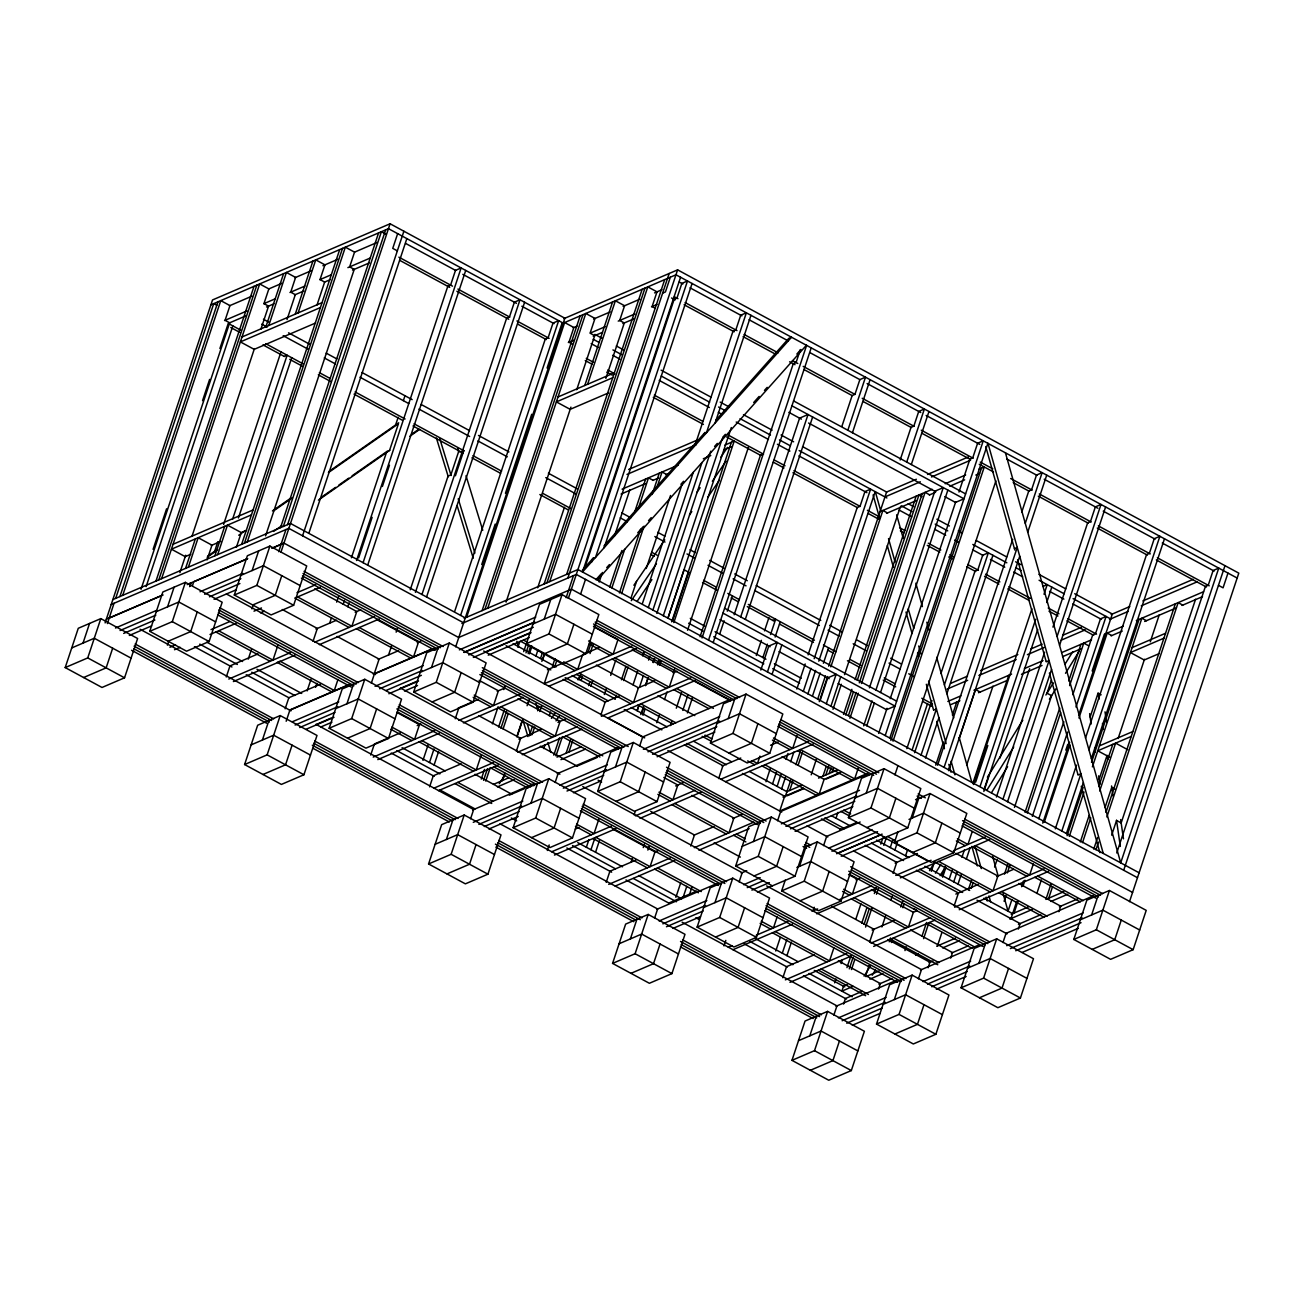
<?xml version="1.0" encoding="UTF-8"?>
<svg xmlns="http://www.w3.org/2000/svg" width="1304" height="1304" viewBox="0 0 1304 1304"><rect width="100%" height="100%" fill="white"/><g stroke="black" fill="none" stroke-linecap="round" stroke-linejoin="round"><path stroke-width="1.5" d="M65.2 667.583L78.273 628.283L100.816 618.618L137.621 638.504L124.548 677.803L102.005 687.469L65.2 667.583L87.743 657.917L100.816 618.618M83.016 643.1L89.552 623.459M105.102 622.904L212.536 299.936L390.092 223.766L564.876 318.225L455.699 646.784M107.384 623.589L114.035 603.279M115.681 598.373L213.726 303.636L216.79 305.299M119.903 596.564L217.947 301.827M122.723 595.341L220.767 300.621L229.96 305.592L225.07 320.328L229.667 322.805L141.011 589.294M112.682 648.202L106.146 667.86L83.603 677.526M153.09 549.343L166.586 508.788M202.56 400.654L209.618 379.415M219.903 348.51L228.249 323.408L240.751 330.173M146.13 586.588L232.845 325.902M155.975 581.079L254.019 286.342M158.795 579.872L256.839 285.136M161.614 578.666L259.659 283.93L268.852 288.901L263.962 303.636L268.559 306.13L260.849 329.293M149.748 631.315L162.821 592.016L185.364 582.35L222.169 602.236L209.096 641.535L186.553 651.201L149.748 631.315L172.291 621.649L185.364 582.35M167.564 606.833L174.1 587.175M179.903 572.603L185.69 555.227M192.112 535.911L254.427 348.608M185.559 568.397L195.355 538.927M265.935 326.717L283.587 273.661M188.379 567.191L198.175 537.704L211.982 545.17L207.075 559.905M268.754 325.511L286.407 272.454L295.6 277.426L290.71 292.161L295.307 294.655L287.027 319.562M167.401 645.154L168.624 641.47M190.873 582.953L189.65 586.637L190.954 583.002L187.238 584.599M192.552 585.48L193.693 581.747L247.695 558.666M217.85 541.698L214.671 551.282L217.491 550.076M223.603 524.42L281.028 351.787M214.867 555.814L224.679 526.343M295.274 314.134L312.927 261.077M197.23 611.935L190.694 631.592L168.151 641.258M217.686 554.607L227.483 525.137L241.289 532.586L236.383 547.338M298.094 312.927L315.747 259.871L324.94 264.842L320.034 279.578L324.647 282.072L316.986 305.054M232.536 519.367L287.125 355.226L284.305 356.432M238.42 517.998L291.737 357.72M241.647 544.322L339.692 249.602M244.467 543.116L342.512 248.379M247.287 541.91L345.332 247.173L354.541 252.145L349.635 266.88L354.232 269.374L265.592 535.846M234.296 595.048L247.369 555.748L269.912 546.083L306.717 565.969L293.644 605.268L271.102 614.934L234.296 595.048L256.839 585.382L269.912 546.083M252.112 570.565L258.648 550.907M226.277 676.972L229.96 665.92L257.98 653.907M251.949 608.886L253.172 605.203M280.539 527.647L378.584 232.911M283.359 526.441L381.404 231.704L386.017 234.182M281.061 544.273L285.951 529.538M287.597 524.615L385.642 229.895M278.697 551.69L281.142 544.322M280.898 552.326L390.092 223.766M248.249 659.123L251.444 649.506M281.778 575.667L275.242 595.325L252.699 604.991M397.655 233.644L392.748 248.379L397.345 250.873M302.577 535.781L403.881 231.232M308.803 533.352L406.848 238.616M277.866 645.366L272.96 660.117L218.681 630.777M244.598 764.535L257.67 725.236L280.213 715.57L317.002 735.456L303.93 774.755L281.387 784.421L244.598 764.535L267.141 754.853L280.213 715.57M262.397 740.053L268.934 720.395M285.152 708.789L288.836 697.738L320.458 684.176M286.163 721.259L289.847 710.207L349.227 684.73M313.025 641.34L317.328 628.447L282.3 609.522M403.36 400.654L404.99 395.731M307.141 690.908L310.988 679.335M329.602 623.377L331.526 617.591M336.676 602.138L338.6 596.352M351.428 557.77L386.734 451.624L389.554 450.418L398.437 423.718L395.617 424.925L398.16 417.296M292.08 745.154L285.543 764.796L262.984 774.478M356.562 560.524L447.777 286.326L450.597 285.103L455.487 270.368L461.127 267.956L363.082 562.692M315.601 687.273L316.888 683.41M343.213 604.241L344.5 600.378M358.633 557.9L372.129 517.346M382.398 486.457L389.472 465.218M347.826 606.735L349.097 602.872M367.679 565.17L465.724 270.433M334.297 690.517L280.018 661.193L277.198 662.399L331.477 691.739L334.297 690.517L337.98 679.466M329.146 728.268L342.218 688.968L364.761 679.286L401.55 699.172L388.478 738.471L365.935 748.154L329.146 728.268L351.689 718.586L364.761 679.286M346.945 703.785L353.482 684.127M374.215 673.842L379.105 659.107L337.084 636.401M371.33 683.149L374.395 673.94L433.776 648.463M388.445 655.309L391.656 645.659M396.139 632.179L397.427 628.316M410.238 589.783L448.071 476.09L450.891 474.884L458.633 451.591M376.628 708.887L370.091 728.528L347.532 738.211M415.438 592.342L506.653 318.143L509.473 316.921L514.379 302.186L520.003 299.773L421.958 594.51M455.406 475.797L463.768 450.695L460.948 451.901M370.711 755.032L374.395 743.981L400.442 732.815M426.571 596.987L524.615 302.267M413.694 692L426.767 652.701L449.309 643.019L486.115 662.905L473.042 702.204L450.483 711.886L413.694 692L436.237 682.318L449.309 643.019M431.494 667.501L438.03 647.86M454.721 611.299L545.284 339.024L548.104 337.801L553.01 323.066L558.65 320.654L460.605 615.39M481.73 564.534L495.194 524.094M505.447 493.271L531.722 414.281M547.093 368.054L561.845 323.751M466.604 617.265L564.648 322.528L573.858 327.5L568.952 342.251L572.016 343.897M422.969 760.346L428.103 744.91M429.505 762.498L433.987 748.985M461.176 672.619L454.64 692.261L432.097 701.943M482.105 610.614L580.15 315.894M484.925 609.408L582.969 314.671M434.102 764.992L438.6 751.479M487.745 608.202L585.789 313.465L594.999 318.437L590.093 333.172L594.689 335.666L576.71 389.733M429.587 786.85L433.27 775.798L461.176 763.834M455.259 718.765L458.943 707.713M506.05 602.138L570.924 407.109M584.795 385.495L612.57 301.99M587.599 384.289L615.39 300.768L624.583 305.739L619.677 320.491L624.29 322.968L605.855 378.372M428.576 863.965L441.648 824.666L464.208 815L500.997 834.886L487.924 874.185L465.381 883.851L428.576 863.965L451.135 854.299L464.208 815M446.392 839.483L452.928 819.825M481.176 755.244L476.27 769.979L421.991 740.656M492.407 723.85L498.112 706.719M503.817 689.588L505.072 685.774M517.9 647.257L519.807 641.503M537.672 587.794L564.469 507.24M544.11 584.029L642.155 289.292M481.29 779.091L484.501 769.442M498.633 726.964L504.403 709.588M523.686 651.658L526.245 643.932M526.425 643.638L539.497 604.339L562.04 594.657L598.846 614.543L585.773 653.842L563.214 663.524L526.425 643.638L548.968 633.956L562.04 594.657M546.93 582.807L644.975 288.086M470.581 818.749L473.645 809.539L315.992 724.339M483.588 780.346L487.435 768.757M500.932 728.202L506.702 710.827M525.985 652.896L528.544 645.17M549.75 581.6L647.795 286.864L656.988 291.835L652.098 306.587L655.162 308.233M485.756 781.063L490.255 767.551M503.099 728.92L508.234 713.484M528.153 653.614L530.728 645.887M529.391 653.874L531.967 646.148M544.224 619.155L550.761 599.498M535.928 656.042L537.851 650.256M476.058 844.584L469.522 864.242L446.979 873.908M566.653 574.347L664.698 279.61M540.524 658.52L542.448 652.75M567.843 578.047L669.164 273.498M502.121 780.835L504.681 773.125M516.857 736.532L521.975 721.112M527.109 705.708L529.033 699.922M541.845 661.405L544.404 653.695M503.54 777.461L504.827 773.598M517.02 736.907L522.806 719.531M527.941 704.078L529.228 700.215M542.725 659.661L544.648 653.874M670.337 277.198L665.447 291.933L662.628 293.139M566.132 597.737L573.483 575.634M516.351 751.218L520.638 738.325L478.617 715.619M568.332 598.373L677.607 269.863L1238.8 573.141L1129.508 901.651M544.224 683.752L549.131 669.017M680.574 277.263L582.529 572L791.528 337.231L788.708 338.437L715.896 420.23M584.828 567.778L674.119 299.366L676.939 298.143L681.845 283.408L687.485 280.996L595.537 557.395L592.717 558.617L591.494 562.268M529.294 735.896L532.505 726.246M537.639 710.794L538.927 706.931M552.423 666.377L554.982 658.667M532.113 734.69L534.673 726.964M539.823 711.528L541.747 705.725M554.591 667.11L556.515 661.307M580.59 594.135L585.496 579.4M573.907 624.257L567.37 643.899L544.827 653.581M604.192 547.664L692.082 283.473M549.261 715.766L550.516 711.984M513.14 827.698L526.213 788.398L548.756 778.732L585.545 798.618L572.472 837.918L549.929 847.584L513.14 827.698L535.683 818.032L548.756 778.732M543.768 748.577L545.039 744.78M599.172 582.057L602.366 572.456M614.494 535.96L629.832 489.88M530.94 803.215L537.476 783.557M582.611 654.657L577.705 669.392L563.703 661.829M553.809 755.179L559.579 737.803M578.862 679.873L580.785 674.087M587.843 652.848L591.054 643.182M609.685 587.191L621.894 550.5M634.738 511.869L645.659 479.041M555.977 755.912L562.399 736.597M581.03 680.59L582.317 676.727M590.027 653.565L593.238 643.915M611.869 587.908L624.714 549.294M638.21 508.739L648.479 477.834L653.076 480.328M555.129 782.481L558.193 773.272M566.099 753.223L570.598 739.694M588.593 685.627L589.864 681.764M619.416 592.945L640.623 529.228M652.179 494.461L659.253 473.222M568.919 752.017L572.782 740.427M590.761 686.36L592.684 680.558M621.601 593.662L644.078 526.082M656.923 487.468L662.057 472.015L666.67 474.493M560.622 808.317L554.086 827.975L531.527 837.641M630.859 598.454L636.531 581.405M547.338 850.485L549.18 844.959M604.322 694.51L606.23 688.773M610.679 675.407L615.765 660.117M646.246 568.511L670.533 495.487M600.899 714.951L605.186 702.057L563.165 679.335M642.432 603.459L682.253 483.735M695.097 445.104L732.995 331.183L735.815 329.961L740.721 315.226L746.361 312.813L706.442 432.814L703.622 434.02M615.032 699.123L616.303 695.26M621.454 679.808L625.953 666.295M623.622 680.541L628.12 667.012M648.316 607.55L693.288 472.325M652.913 610.027L701.959 462.578M715.097 423.083L750.957 315.307M597.688 791.43L610.761 752.131L633.304 742.465L670.093 762.351L657.02 801.634L634.477 811.316L597.688 791.43L620.231 781.748L633.304 742.465M633.059 684.828L637.558 671.316M642.693 655.863L643.98 652M656.825 613.385L710.778 451.184M639.563 687.045L643.41 675.488M648.544 660.085L649.816 656.238M663.28 615.781L722.237 438.551M586.36 847.274L588.935 839.548M615.488 766.948L622.024 747.29M598.927 818.879L594.037 833.615L576.515 824.161M639.041 704.942L637.118 710.729L639.139 704.942M648.006 677.982L645.447 685.692L648.137 677.901M653.141 662.562L654.429 658.716M667.876 618.259L731.316 427.549M590.957 849.768L594.82 838.179M653.271 662.448L654.559 658.585M668.039 618.047L684.111 569.766M640.818 714.543L643.394 706.817M657.526 664.339L658.813 660.476M671.658 621.861L731.397 442.268M595.569 852.245L599.416 840.656M641.812 713.223L643.736 707.42M657.868 664.942L659.156 661.079M672.652 620.525L688.708 572.244M643.002 715.26L644.926 709.474M659.694 665.056L660.981 661.193M673.826 622.578L734.217 441.062L724.877 445.072M639.612 746.181L642.676 736.972L730.191 699.417M656.792 722.742L659.351 715.032M664.486 699.629L667.045 691.919M673.451 672.652L674.738 668.805M687.55 630.272L748.431 447.272M606.213 882.303L609.897 871.251L635.944 860.086M645.17 772.049L638.634 791.691L616.075 801.373M634.103 814.853L635.325 811.169M670.517 725.578L671.804 721.715M676.303 708.202L681.438 692.75M700.069 636.759L760.444 455.243L763.264 454.036M702.041 637.949L793.256 363.734L796.076 362.528L800.363 349.635M631.103 862.27L632.326 858.586M682.807 710.419L687.925 695.016M708.561 640.117L806.606 345.381M687.404 712.913L692.538 697.493M643.247 847.584L644.469 843.9M713.174 642.595L811.218 347.858M647.843 850.078L649.066 846.394M719.661 634.184L724.111 620.769M727.306 611.185L732.408 595.863M612.57 963.395L625.643 924.096L648.186 914.43L684.991 934.316L671.919 973.615L649.376 983.281L612.57 963.395L635.113 953.729L648.186 914.43M734.168 614.754L799.58 418.16L808.024 414.525L740.705 616.906M630.386 938.913L636.923 919.271M745.301 619.4L812.636 417.019M710.419 743.068L723.492 703.769L746.035 694.103L782.824 713.989L769.751 753.288L747.208 762.954L710.419 743.068L732.962 733.402L746.035 694.103M654.575 918.195L657.64 908.986L499.986 823.786M728.219 718.586L734.755 698.928M690.778 846.035L694.445 834.984L650.68 811.332M660.052 944.014L653.516 963.672L630.973 973.338M675.879 897.331L680.786 882.596M756.336 655.488L761.373 640.329M764.519 630.859L768.936 617.591M718.651 778.586L722.938 765.692L684.421 744.877M683.117 897.396L686.784 886.329M762.889 657.542L767.355 644.143M770.55 634.559L775.635 619.237L772.816 620.443M760.835 670.028L768.789 646.083L777.249 642.464L767.453 671.935M841.944 426.212L852.131 395.568L854.951 394.346L859.858 379.611L865.497 377.198L847.844 430.255M689.555 894.348L692 886.981M775.146 637.053L780.248 621.715M772.049 674.412L781.846 644.942M852.441 432.732L870.094 379.676M757.901 723.687L751.365 743.345L728.806 753.011M697.118 927.128L710.191 887.828L732.75 878.162L769.539 898.048L756.467 937.348L733.924 947.014L697.118 927.128L719.678 917.462L732.75 878.162M759.939 756.124L757.494 763.492L752.245 760.656M714.934 902.645L721.471 883.004M772.473 885.889L735.668 866.003L748.74 826.703L771.3 817.037L808.089 836.923L795.016 876.223L757.445 892.18M766.002 781.748L770.289 768.512M796.842 689.05L805.187 663.948M808.089 654.852L857.217 507.533L860.037 506.327L864.943 491.592L870.583 489.179L814.185 658.699M739.123 881.928L742.188 872.702L582.741 786.54M772.538 783.916L776.385 772.359M803.297 691.446L810.99 668.333M753.484 841.52L760.02 821.862M723.981 945.938L725.806 940.412M777.135 786.393L780.9 774.706M786.1 759.433L787.975 753.467M807.893 693.924L815.587 670.435M818.782 661.177L875.18 491.657M797.005 735.489L792.718 748.382L773.468 737.982M735.668 866.003L758.227 856.337L771.3 817.037M781.65 788.79L785.497 777.2M790.631 761.748L793.859 752.098M812.473 696.091L820.183 672.929M823.394 663.263L828.545 647.827M744.6 907.747L738.064 927.405L715.521 937.071M779.727 811.039L784.633 796.304M785.269 796.581L790.762 780.085M795.896 764.649L800.395 751.12M817.738 698.993L825.448 675.814M828.659 666.165L886.59 492.032L916.353 479.253M777.591 820.738L780.656 811.528L868.171 773.989M789.719 790.468L792.93 780.819M798.081 765.366L802.563 751.854M819.271 701.633L827.616 676.531M830.827 666.882L882.873 510.467L887.47 512.961M820.314 700.003L827.665 677.901L836.125 674.282L826.328 703.752M900.184 459.953L911.007 427.386L913.827 426.163L918.733 411.428L924.373 409.016L906.72 462.072M783.15 846.622L776.613 866.28L754.071 875.946M830.925 706.23L840.721 676.76M911.317 464.55L928.97 411.51M811.218 774.804L816.337 759.401M832.995 709.311L841.324 684.274M844.536 674.641L900.282 507.044M799.482 866.378L806.019 846.72L817.298 841.895L854.087 861.781L841.015 901.08L818.472 910.746L781.666 890.86L785.236 880.135M822.971 776.206L826.198 766.54M843.541 714.413L851.887 689.311M855.098 679.645L916.125 496.205M777.151 916.81L773.484 927.861L761.226 921.243M825.791 775L829.002 765.334M845.709 715.13L853.419 691.951M857.266 680.378L918.945 494.998L922.009 496.645M829.116 773.565L831.055 767.779M848.399 715.635L856.109 692.457M859.32 682.807L922.27 493.564M831.936 772.359L833.223 768.496M849.931 718.292L858.276 693.19M861.488 683.524L925.09 492.358L929.687 494.852M775.782 951.024L780.265 937.543M781.666 890.86L804.226 881.194L817.298 841.895M869.409 687.844L934.805 491.233L943.265 487.614L875.946 689.995M782.318 953.175L786.817 939.662M786.915 955.653L791.414 942.14M823.59 845.595L826.654 836.386L860.167 822.009M863.688 725.872L872.017 700.835M782.856 977.772L786.524 966.704L814.429 954.74M836.011 818.211L837.934 812.441M866.736 725.839L874.43 702.758M880.542 692.489L947.861 490.092M858.358 767.828L854.674 778.879L800.411 749.555M812.93 910.942L814.169 907.258M829.148 871.479L822.612 891.137L800.069 900.803M885.204 837.527L848.415 817.641L861.488 778.341L884.03 768.675L920.82 788.561L907.747 827.861L841.227 856.239M878.668 733.402L887.03 708.3M890.241 698.651L955.75 501.681M958.962 492.032L969.883 459.204L972.702 457.997L977.609 443.246L983.249 440.833L885.204 735.57M866.215 793.158L872.751 773.516M889.801 738.048L987.845 443.327M890.876 740.46L981.456 468.185M848.415 817.641L870.958 807.975L884.03 768.675M893.044 741.177L984.275 466.962L978.685 469.358M791.968 1060.348L805.041 1021.048L827.584 1011.382L864.389 1031.268L851.316 1070.568L828.757 1080.234L791.968 1060.348L814.511 1050.682L827.584 1011.382M833.827 948.008L829.54 960.901L775.261 931.561M894.919 774.869L897.983 765.66M809.784 1035.865L816.32 1016.207M906.851 748.643L995.914 480.883M895.897 798.26L889.361 817.918L866.801 827.584M834.658 982.841L835.946 978.994M841.064 963.574L842.351 959.728M855.799 919.271L860.933 903.851M880.803 844.144L882.726 838.358M912.197 749.751L927.584 703.524M883.77 845.383L886.329 837.657M914.593 752.701L931.936 700.558M940.934 673.516L974.984 571.185L977.804 569.962L982.694 555.227L988.334 552.814L944.422 684.844M846.964 967.617L850.827 956.028M861.748 923.199L866.883 907.747M833.875 1015.082L836.94 1005.873L682.122 922.205M849.279 968.856L853.126 957.266M864.047 924.438L869.181 909.002M874.332 893.55L876.255 887.747M890.29 847.551L892.849 839.841M921.031 755.146L936.402 708.936L933.582 710.142M851.447 969.573L854.658 959.923M865.579 927.095L872.001 907.78M876.5 894.267L878.423 888.48M915.538 799.743L930.029 793.533L966.818 813.419L953.746 852.718L931.203 862.384L894.397 842.498L897.967 831.789M843.574 1004.064L845.399 998.538L862.156 991.35M894.886 850.029L897.445 842.368M925.498 758.031L938.88 717.787M946.9 693.679L992.931 555.292M869.605 942.124L873.892 929.23L831.87 906.524M893.077 873.403L896.744 862.351L865.237 845.318M912.213 818.015L918.749 798.374M839.45 1040.967L832.914 1060.625L810.371 1070.291M865.872 975.147L869.083 965.514M881.895 926.981L885.742 915.424M890.86 900.021L892.148 896.158M905.612 855.717L907.535 849.931M935.718 765.171L943.411 742.058M952.393 715.081L956.875 701.601M937.543 765.22L1012.703 539.285M1021.7 512.26L1028.758 491.021L1031.578 489.815L1036.484 475.063L1042.124 472.651L1025.27 523.328M894.397 842.498L916.956 832.832L930.029 793.533M944.08 767.388L1017.25 547.419L1014.43 548.642M889.198 941.798L890.485 937.935M900.771 907.03L902.694 901.243M948.676 769.882L1019.728 556.27M1027.748 532.179L1046.721 475.145M891.382 942.515L892.653 938.652M902.938 907.763L904.226 903.9M948.546 770.664L949.834 766.801M958.831 739.759L975.522 689.555L980.119 692.033M878.521 989.068L880.347 983.542L838.325 960.836M941.879 823.117L935.343 842.775L912.8 852.441M876.516 1024.08L889.589 984.781L912.132 975.115L948.937 995.001L935.864 1034.284L913.322 1043.966L876.516 1024.08L899.059 1014.398L912.132 975.115M904.976 950.6L906.231 946.834M931.333 871.333L934.544 861.683M966.639 765.22L992.947 686.132M894.332 999.597L900.868 979.94M922.058 935.979L926.557 922.466M941.977 876.109L945.188 866.459M972.817 783.427L1008.774 675.293M942.645 877.201L945.856 867.551M973.469 784.519L1031.937 608.789M923.591 938.635L928.741 923.183M975.62 782.221L987.829 745.529M949.165 879.369L952.344 869.817M980.07 786.475L1035.702 619.237M1044.015 594.249L1047.21 584.632L1042.988 586.441M918.423 978.815L921.488 969.606L766.67 885.938M984.015 789.637L988.986 774.706M953.762 881.846L956.908 872.425M961.928 857.347L964.422 849.8M983.852 791.43L1037.707 629.522M1046.688 602.546L1051.806 587.126M972.23 831.561L967.943 844.454L957.429 838.765M928.122 967.78L929.964 962.254L887.942 939.548M937.397 946.101L941.879 932.588M957.935 884.373L961.129 874.723M966.264 859.287L970.127 847.714M999.907 758.162L1029.671 668.707M954.153 905.856L958.44 892.963L916.419 870.257M923.998 1004.699L917.462 1024.341L894.919 1034.023M996.419 797.037L1044.602 652.212M1052.947 627.11L1087.65 522.839L1090.454 521.633L1095.36 506.897L1101 504.469L1057.071 636.499M968.416 889.605L971.627 879.956M971.236 888.399L973.159 882.596M1002.955 799.205L1049.068 660.606L1046.248 661.813M950.665 958.114L952.507 952.588L910.485 929.882M1007.552 801.699L1051.546 669.441M1059.565 645.35L1105.596 506.963M1051.366 680.134L1047.014 693.206L1051.611 695.684L1014.463 807.388M994.593 867.095L997.169 859.385M961.064 987.813L974.137 948.513L996.68 938.831L1033.485 958.717L1020.413 998.016L997.87 1007.699L961.064 987.813L983.607 978.13L996.68 938.831M1004.487 874.136L1007.699 864.471M1025.042 812.343L1059.728 708.056M1068.726 681.03L1080.934 644.339M1007.307 872.914L1009.883 865.188M1027.226 813.06L1060.625 712.652M1069.622 685.611L1083.754 643.133L1088.351 645.61M978.88 963.33L985.416 943.672M1004.08 901.292L1006.02 895.506M1032.344 816.337L1063.819 721.715M1072.817 694.673L1092.736 634.82L1095.556 633.614L1100.462 618.862L1106.085 616.45L1075.979 706.996M1011.888 899.63L1008.041 911.186L1003.102 893.615M1038.799 818.716L1067.634 732.033M1065.841 750.142L1067.764 744.339M1092.181 670.973L1104.374 634.282M1002.972 942.547L1006.036 933.338L1093.551 895.799M1011.007 918.586L1016.484 902.107M1021.619 886.704L1023.542 880.917M1042.76 823.134L1069.671 742.221M1078.652 715.26L1112.328 614.021L1074.724 593.711M1014.056 913.061L1017.902 901.488M1023.053 886.035L1024.977 880.233M1044.243 822.302L1069.948 745.073M1078.93 718.031L1107.194 633.076L1111.79 635.553M1033.322 863.998L1029.638 875.065L975.359 845.726M1018.31 929.1L1020.135 923.574L976.989 900.2M1090.128 717.021L1098.066 693.141L1101.13 694.804M1008.546 968.432L1002.01 988.073L979.467 997.756M1055.311 828.855L1076.501 765.138M1085.498 738.097L1146.526 554.656L1149.346 553.45L1154.236 538.715L1159.875 536.286L1088.889 749.67M1036.859 893.468L1041.358 879.939M1061.831 831.023L1080.886 773.777L1078.066 774.983M1066.428 833.517L1083.363 782.612M1091.383 758.52L1164.472 538.78M1051.04 883.965L1045.906 899.401L1063.722 891.757M1067.096 835.685L1083.151 787.404M1091.513 762.302L1139.044 619.416M1048.726 898.195L1052.572 886.606M1069.28 836.402L1084.048 791.984M1092.393 766.882L1141.864 618.194L1146.46 620.688M1099.158 779.205L1107.096 755.326M1080.315 841.96L1089.231 815.163M1098.767 786.459L1112.785 744.356M1058.881 911.692L1060.722 906.166L1018.701 883.46M1082.499 842.661L1090.763 817.787M1099.679 790.99L1115.605 743.133L1127.667 749.67M1118.131 738.488L1144.488 659.237M1150.275 641.845L1159.272 614.787M1105.026 807.551L1111.741 787.339L1114.822 789.001M1093.763 849.083L1097.626 837.494M1105.971 812.392L1175.344 603.833M1095.947 849.8L1098.506 842.074M1106.868 816.972L1178.164 602.627L1182.761 605.121M1073.795 939.45L1086.868 900.151L1109.411 890.485L1146.216 910.371L1133.143 949.671L1110.601 959.336L1073.795 939.45L1096.338 929.768L1109.411 890.485M1111.676 835.147L1116.55 820.444L1121.163 822.938L1195.589 599.204M1091.611 914.968L1098.147 895.31M1116.746 852.946L1205.401 586.474L1208.221 585.268L1213.111 570.533L1218.751 568.104L1120.706 862.841L1005.449 452.83M1123.689 870.257L1224.994 565.675M1227.96 573.092L1223.071 587.827L1218.458 585.333M1121.277 920.07L1114.741 939.728L1092.198 949.394M864.096 976.158L870.518 965.775M929.507 870.648L934.87 861.993M987.405 777.233L1022.792 720.167M872.18 975.229L875.391 970.046M935.441 873.175L940.803 864.519M986.916 790.142L1013.73 746.899M1045.889 695.016L1053.404 682.905M1065.205 663.883L1072.703 651.772M940.054 875.669L944.341 868.741M991.513 792.636L1007.601 766.687M1049.427 699.221L1055.865 688.854M1065.515 673.288L1079.451 650.794M499.236 783.671L504.941 775.261M633.907 585.251L664.73 539.856M696.678 492.782L700.101 487.729M720.656 457.459L727.502 447.37M551.429 718.374L554.852 713.337M577.672 679.694L581.095 674.657M631.315 600.671L656.434 563.687M689.523 514.917L691.805 511.559M712.359 481.29L726.051 461.111M556.026 720.867L559.449 715.814M637.053 601.47L651.902 579.612M707.827 497.231L719.237 480.41M582.415 570.174L593.206 558.063M603.98 545.952L705.105 432.341M595.944 579.726L601.323 573.678M606.719 567.615L609.424 564.583M637.737 532.782L643.133 526.718M648.528 520.655L651.218 517.623M680.884 484.306L683.573 481.274M714.592 446.441L717.281 443.409M722.677 437.345L725.383 434.33M753.696 402.512L759.091 396.449M764.47 390.401L767.176 387.369M796.842 354.052L800.884 349.505M597.411 580.035L806.394 345.267M207.662 556.172L217.638 549.212M272.438 510.94L290.71 498.177M328.918 471.494L398.682 422.789M207.157 557.281L217.132 550.321M238.713 535.243L245.364 530.598M273.595 510.891L291.868 498.128M328.412 472.618L398.176 423.898M322.218 496.677L335.503 487.403M338.828 485.088L348.787 478.128M352.113 475.797L386.995 451.445M411.917 434.053L418.551 429.407M273.547 531.429L281.843 525.626M318.388 500.117L389.815 450.239M409.749 436.318L419.709 429.358M210.906 304.843L388.462 228.673L563.246 323.147M229.439 305.804L251.868 296.187M268.689 288.966L281.778 283.359M294.867 277.752L311.689 270.531M322.903 265.723L337.85 259.3M354.672 252.096L377.1 242.462M224.549 320.539L246.978 310.922M263.799 303.702L275.014 298.893M289.961 292.487L304.908 286.065M319.855 279.659L331.069 274.851M347.891 267.63L370.32 258.013M229.145 323.033L245.967 315.812M266.521 306.994L274.003 303.783M294.557 294.965L303.897 290.955M324.468 282.137L330.075 279.741M352.504 270.107L369.309 262.903M242.006 336.986L322.055 302.642M320.409 307.565L240.376 341.892L254.182 349.358L315.601 323.001M563.817 318.681L677.607 269.863M562.187 323.604L675.977 274.785L1237.17 578.063M573.238 327.777L576.922 326.196M593.564 319.056L610.191 311.917M623.133 306.375L639.759 299.235M654.543 292.895L661.943 289.716M568.332 342.512L573.874 340.132M590.5 332.993L605.284 326.652M618.226 321.11L634.852 313.971M651.495 306.831L657.037 304.451M593.255 336.269L602.497 332.308M622.823 323.588L633.923 318.828M173.057 544.273L253.09 509.945M251.46 514.852L171.411 549.196L185.217 556.645L190.808 554.249M211.281 545.463L220.588 541.47M241.061 532.7L246.635 530.304M558.014 396.97L614.38 372.797M612.75 377.704L556.384 401.893L570.174 409.342L608.365 392.96M112.861 599.579L290.417 523.409L465.202 617.868M111.215 604.486L288.771 528.332L463.572 622.79M106.325 619.221L161.468 595.569M187.629 584.355L247.418 558.699M109.226 618.063L163.098 594.966M283.962 543.116L271.851 548.316L283.881 543.067L458.763 637.574M115.469 628.023L156.333 610.5M200.034 591.755L242.788 573.418M71.736 647.941L94.279 638.259L131.085 658.145M156.284 611.674L178.827 601.992L215.633 621.878M240.832 575.39L263.375 565.724L300.181 585.61M120.066 630.517L155.795 615.195M204.63 594.233L240.881 578.683M123.684 633.418L154.883 620.036M209.471 596.808L239.903 583.573M129.324 635.456L151.606 625.904M214.068 599.286L236.334 589.734M169.911 647.24L175.518 644.828M211.02 629.604L229.716 621.584M254.003 611.168L261.485 607.957M296.986 592.733L315.666 584.714M174.508 649.734L180.115 647.322M210.009 634.494L236.171 623.279M260.474 612.847L264.207 611.25M320.262 587.207L294.785 598.128L349.065 627.468M628.626 469.505L697.77 439.856M626.996 474.428L696.14 444.762M622.089 489.163L678.161 465.104M621.095 494.053L645.382 483.621M652.864 480.426L658.471 478.014M665.937 474.803L669.669 473.205M703.312 458.78L710.778 455.569M723.867 449.962L731.332 446.75M315.91 629.05L336.465 620.231M355.161 612.212L360.768 609.816M228.787 679.058L290.45 652.603M314.753 642.187L374.541 616.531M233.383 681.552L295.063 655.097M319.35 644.665L379.138 619.025M464.142 618.324L577.933 569.522L1139.125 872.8M378.127 659.433L398.6 650.663M417.198 642.676L420.931 641.079M461.861 623.524L576.303 574.428L1137.479 877.706M289.504 710.093L349.048 684.551M373.237 674.168L432.765 648.626M458.666 637.526L571.396 589.163L1132.573 892.441M459.35 649.865L535.732 617.102M292.357 721.764L338.763 701.862M375.063 686.295L423.311 665.594M463.947 652.342L534.738 621.975M295.111 725.04L337.801 706.735M379.66 688.773L422.349 670.468M464.094 652.473L534.265 622.383M251.134 744.877L273.677 735.212L310.466 755.097M335.682 708.61L358.225 698.944L395.014 718.83M420.23 672.342L442.773 662.676L479.579 682.562M532.961 623.98L555.504 614.314L592.309 634.2M299.708 727.534L334.965 712.408M386.114 690.468L421.371 675.342M468.707 654.967L533.32 627.24M316.187 724.502L331.069 718.113M399.904 688.593L416.661 681.405M485.495 651.886L530.141 632.717M473.352 657.428L531.07 632.668M306.163 729.229L334.003 717.281M388.853 693.744L418.551 681.014M320.784 726.996L331.95 722.204M404.517 691.071L417.541 685.496M488.234 655.162L529.163 637.607M927.535 474.46L968.464 456.905M884.943 496.938L920.314 481.779M931.48 476.987L970.567 460.214M880.053 511.673L932.164 489.326M945.188 483.735L965.661 474.949M886.508 513.368L916.288 500.589M929.312 494.998L934.903 492.602M949.785 486.229L964.667 479.839M975.832 475.047L979.565 473.45M417.182 725.627L420.899 724.03M458.111 708.072L478.568 699.286M497.183 691.299L504.615 688.121M547.403 669.751L562.301 663.377M582.758 654.592L599.498 647.42M373.205 757.119L434.607 730.778M458.78 720.411L520.182 694.07M544.371 683.703L631.804 646.181M377.801 759.613L439.203 733.272M463.393 722.889L522.92 697.363M548.968 686.181L636.417 648.675M518.845 739.091L541.176 729.506M557.916 722.334L565.365 719.14M604.42 702.383L619.318 695.994M637.917 688.007L654.657 680.835M673.271 672.848L676.988 671.25M433.939 788.138L493.482 762.596M517.672 752.229L577.199 726.687M601.388 716.32L690.68 677.998M438.551 790.631L498.079 765.089M522.268 754.706L581.796 729.18M607.843 717.999L695.293 680.492M493.45 784.389L508.397 777.966M556.987 757.135L581.274 746.703M497.427 786.899L514.232 779.678M560.948 759.645L585.251 749.213M472.667 809.963L533.222 783.981M557.216 773.696L617.77 747.714M509.359 795.147L524.306 788.741M576.629 766.296L597.183 757.477M473.271 822.335L522.822 801.08M559.66 785.285L607.371 764.812M643.361 749.311L719.694 716.548M478.861 824.405L521.584 806.084M563.295 788.187L606.458 769.67M647.958 751.789L719.645 721.03M435.112 844.324L457.671 834.641L494.461 854.527M519.677 808.04L542.219 798.374L579.009 818.26M604.225 771.772L626.768 762.106L663.557 781.992M716.956 723.41L739.498 713.744L776.287 733.63M484.306 826.524L519.171 811.577M567.012 791.039L603.719 775.293M652.538 754.266L716.792 726.703M488.902 829.018L518.275 816.418M573.45 792.75L600.981 780.933M657.134 756.76L714.869 732M575.211 829.067L578.927 827.469M675.668 785.97L683.117 782.775M722.188 766.018L740.786 758.031M770.55 745.269L777.999 742.074M551.706 851.773L611.234 826.247M635.423 815.864L694.951 790.322M720.998 779.156L808.447 741.65M950.632 683.394L967.438 676.173M980.494 670.582L1017.821 654.559M1030.893 648.952L1042.092 644.16M1062.613 635.341L1081.293 627.338M1111.155 614.526L1129.818 606.523M1142.874 600.916L1193.274 579.302M554.444 855.065L615.83 828.725M640.019 818.358L701.422 792.017M725.594 781.634L813.044 744.128M947.128 689.099L967.666 680.297M978.864 675.488L1016.191 659.482M1027.389 654.673L1044.194 647.469M1060.983 640.264L1085.254 629.848M1109.508 619.449L1128.172 611.429M1141.244 605.838L1197.235 581.812M947.829 701.438L960.901 695.831M973.958 690.223L1011.594 674.087M1024.357 668.61L1043.021 660.606M1061.684 652.587L1091.546 639.791M1104.618 634.184L1123.282 626.164M1136.338 620.574L1203.527 591.739M950.567 704.714L959.891 700.721M978.554 692.717L1006.558 680.704M1021.488 674.298L1042.026 665.48M1062.548 656.678L1081.212 648.675M1111.073 635.863L1122.271 631.054M1144.668 621.454L1176.404 607.843M1182.011 605.447L1202.533 596.629M786.899 791.675L801.797 785.285M818.537 778.097L837.152 770.126M654.543 852.099L658.275 850.501M693.614 835.342L714.087 826.557M732.685 818.586L741.992 814.592M782.922 797.037L803.378 788.252M823.851 779.482L840.591 772.294M1132.068 647.632L1165.548 633.271M787.127 795.782L803.883 788.61M826.214 779.026L839.238 773.435M1163.918 638.194L1130.438 652.554L1144.227 660.003L1159.109 653.63M608.723 884.389L670.109 858.065M694.298 847.681L753.826 822.139M779.873 810.974L867.323 773.468M615.178 886.084L674.706 860.542M698.895 850.175L749.132 828.627M781.341 823.867L859.548 790.322M785.937 826.361L856.695 796.01M742.204 846.345L764.763 836.679L801.552 856.565M854.951 797.999L877.494 788.317L914.283 808.203M790.534 828.839L854.788 801.275M795.13 831.333L852.865 806.573M668.773 903.069L696.678 891.105M839.939 829.654L856.679 822.465M656.662 909.393L717.216 883.427M741.21 873.126L746.719 870.762M659.091 920.983L706.817 900.526M743.639 884.715L760.167 877.641M829.197 847.926L872.017 829.556M662.856 923.835L705.578 905.514M747.273 887.616L763.818 880.526M831.936 851.219L877.559 831.642M619.107 943.754L641.649 934.071L678.455 953.957M703.655 907.486L726.214 897.804L763.003 917.69M796.874 867.486L810.762 861.536L847.551 881.422M909.002 819.401L923.493 813.174L960.282 833.06M837.445 853.305L882.156 834.136M666.458 926.753L703.166 911.007M751.886 890.11L769.36 882.612M836.63 853.745L881.308 834.576M672.897 928.448L700.427 916.63M1099.386 745.888L1132.866 731.528M1131.236 736.434L1097.756 750.794L1109.834 757.314M856.027 879.825L859.744 878.228M895.098 863.069L917.413 853.484M728.333 947.242L732.049 945.644M756.238 935.261L787.861 921.7M812.05 911.317L817.641 908.921M839.955 899.352L871.594 885.775M895.766 875.408L931.121 860.249M953.452 850.664L985.074 837.103M732.929 949.719L792.473 924.177M816.646 913.811L876.19 888.269M900.379 877.885L989.671 839.58M872.115 929.996L894.43 920.428M913.044 912.441L916.761 910.844M955.832 894.088L978.163 884.503M996.761 876.532L1013.501 869.344M785.35 979.858L846.736 953.517M870.925 943.134L930.469 917.609M954.642 907.225L1043.95 868.92M789.947 982.336L851.349 955.995M873.664 946.427L935.066 920.086M959.255 909.719L1048.546 871.398M847.225 984.634L843.492 986.231L841.862 991.154L853.06 986.346M865.889 976.631L878.945 971.024M915.636 955.278L918.456 954.072M936.81 946.199L955.473 938.195M1011.236 914.283L1028.269 906.965M869.849 979.141L882.922 973.534M942.645 947.91L959.434 940.706M1009.834 919.092L1032.23 909.475M1050.894 901.471L1067.699 894.267M878.896 984.161L891.92 978.57M929.133 962.613L932.849 961.015M951.447 953.045L968.204 945.856M1018.424 924.308L1040.755 914.723M1059.353 906.753L1077.968 898.766M835.962 1006.297L896.516 980.315M920.51 970.029L979.239 944.829M838.39 1017.886L886.117 997.413M922.939 981.619L970.665 961.146M1006.721 945.677L1083.07 912.93M842.139 1020.739L885.204 1002.271M927.551 984.096L969.752 966.003M1010.372 948.578L1082.075 917.804M798.504 1040.69L821.047 1031.024L857.853 1050.91M883.052 1004.422L905.595 994.756L942.401 1014.642M967.601 968.155L990.144 958.489L1026.949 978.375M1080.331 919.793L1102.874 910.127L1139.68 930.013M846.752 1023.216L882.042 1008.09M931.724 986.769L967.177 971.561M1015.718 950.746L1081.049 922.71M852.311 1025.286L880.314 1013.273M936.321 989.263L966.182 976.451M1022.189 952.425L1078.18 928.399M679.286 282.039L682.856 283.962M690.012 287.825L741.894 315.861M749.05 319.741L788.398 340.996M809.865 352.602L859.955 379.676M867.111 383.539L920.771 412.537M926.133 415.438L979.809 444.436M1006.639 458.943L1037.055 475.373M1044.211 479.236L1097.87 508.25M1103.233 511.152L1155.116 539.171M1162.271 543.051L1214.138 571.087M674.38 296.774L677.966 298.697M685.122 302.577L736.988 330.597M744.144 334.476L778.129 352.846M792.441 360.572L797.803 363.474M803.182 366.375L855.049 394.411M862.205 398.274L914.088 426.31M921.243 430.173L973.11 458.209M980.266 462.072L992.784 468.837M1010.681 478.519L1032.149 490.108M1039.304 493.971L1091.171 522.007M1098.327 525.887L1150.209 553.923M1157.365 557.786L1209.232 585.822M671.56 297.98L675.146 299.904M684.095 304.745L734.168 331.819M743.117 336.644L775.309 354.052M789.621 361.778L795 364.68M803.932 369.521L852.229 395.617M862.971 401.42L911.268 427.516M921.993 433.319L970.29 459.416M979.239 464.257L993.55 471.983M1013.224 482.627L1029.329 491.315M1038.277 496.156L1088.351 523.23M1097.3 528.055L1147.39 555.129M1156.338 559.954L1206.412 587.028M793.565 400.915L965.596 493.89M791.935 405.821L963.966 498.796L955.506 502.431L944.748 496.612M788.855 412.357L801.389 419.138M808.561 423.018L935.799 491.771M594.868 334.378L602.024 338.241M616.352 345.984L623.508 349.863M661.112 370.173L711.25 397.28M720.199 402.105L729.148 406.946M743.476 414.688L772.131 430.173M781.08 435.014L793.614 441.779M802.563 446.62L886.72 492.097M908.203 503.719L913.582 506.62M936.859 519.204L949.394 525.968M958.342 530.809L961.928 532.749M976.24 540.492L1006.688 556.938M1015.637 561.779L1021.016 564.681M1038.913 574.347L1065.775 588.87M593.222 339.284L598.601 342.186M612.929 349.928L621.878 354.769M661.275 376.057L709.62 402.186M718.569 407.027L725.725 410.89M740.053 418.633L770.485 435.08M779.45 439.921L790.191 445.723M799.14 450.565L886.883 497.981M901.194 505.724L911.936 511.527M935.212 524.11L947.747 530.875M972.817 544.436L1006.835 562.806M1015.8 567.647L1021.162 570.549M1039.076 580.231L1064.129 593.776M1073.094 598.617L1110.698 618.944M405.56 243.392L455.65 270.45M462.806 274.329L516.466 303.327M521.828 306.228L554.037 323.62M591.168 343.637L598.34 347.516M612.668 355.258L619.824 359.122M659.221 380.409L709.343 407.5M718.308 412.341L721.878 414.281M736.206 422.023L768.431 439.432M777.396 444.273L789.914 451.054M798.879 455.895L866.915 492.667M899.141 510.076L911.675 516.857M934.952 529.424L945.693 535.243M954.658 540.068L958.228 542.008M972.556 549.75L983.297 555.553M990.453 559.432L1004.781 567.175M1013.73 572L1022.695 576.841M1049.541 591.364L1063.868 599.106M1072.817 603.931L1101.472 619.416M398.877 257.165L452.537 286.163M457.9 289.064L509.782 317.1M516.938 320.963L549.131 338.355M586.278 358.372L593.434 362.251M607.762 369.994L614.917 373.857M654.315 395.145L702.66 421.273M727.73 434.819L763.541 454.183M774.283 459.986L785.024 465.789M793.973 470.63L860.216 506.425M867.388 510.304L879.923 517.069M899.613 527.712L904.992 530.614M928.269 543.197L940.803 549.978M949.752 554.803L953.322 556.743M967.649 564.485L978.391 570.288M985.563 574.168L999.875 581.91M1008.84 586.735L1030.323 598.357M1048.22 608.023L1058.962 613.842M1067.927 618.683L1096.566 634.151M399.627 260.295L449.717 287.369M456.873 291.232L508.739 319.268M517.688 324.109L546.311 339.578M585.251 360.556L592.407 364.419M606.735 372.162L612.098 375.063M653.288 397.329L703.426 424.419M726.703 437.003L760.721 455.389M773.256 462.154L783.997 467.957M792.946 472.798L857.396 507.631M868.154 513.45L878.896 519.253M900.379 530.858L903.949 532.798M927.242 545.382L939.76 552.146M948.725 556.987L952.295 558.927M966.623 566.669L975.571 571.494M984.536 576.335L998.848 584.078M1007.813 588.919L1029.296 600.525M1048.986 611.168L1057.935 616.01M1066.9 620.851L1093.746 635.374M263.457 319.252L268.836 322.153M288.543 332.813L310.026 344.419M326.163 353.139L336.905 358.942M361.99 372.504L412.162 399.627M421.127 404.468L469.505 430.613M478.47 435.454L508.935 451.917M548.365 473.222L577.036 488.723M621.845 512.928L630.81 517.786M657.689 532.309L664.861 536.172M689.946 549.734L695.325 552.651M709.653 560.394L723.997 568.136M734.739 573.956L747.29 580.736M756.255 585.577L820.77 620.443M829.735 625.284L842.27 632.065M856.614 639.808L867.356 645.627M890.665 658.21L901.406 664.029M261.745 324.125L267.19 327.076M283.18 335.698L308.184 349.227M324.256 357.915L335.275 363.865M359.985 377.215L408.739 403.572M418.943 409.081L469.668 436.498M477.883 440.931L507.305 456.824M545.773 477.623L576.14 494.037M620.215 517.851L627.371 521.714M654.82 536.547L665.007 542.057M687.012 553.956L694.168 557.819M708.023 565.3L722.367 573.059M733.109 578.862L746.051 585.855M754.625 590.484L819.385 625.48M828.089 630.191L839.059 636.124M853.191 643.752L865.889 650.614M889.035 663.117L899.874 668.985M908.741 673.777L914.185 676.711M265.772 343.685L303.278 363.963M319.366 372.651L330.075 378.437M355.079 391.95L405.104 418.991M414.036 423.816L464.061 450.842M472.993 455.666L501.567 471.119M542.66 493.319L571.233 508.772M651.707 552.26L657.069 555.162M683.899 569.652L689.262 572.554M703.573 580.296L716.092 587.061M727.811 593.385L739.352 599.628M748.3 604.453L814.478 640.215M823.427 645.056L835.946 651.821M850.257 659.563L860.982 665.35M884.242 677.917L894.968 683.72M921.798 698.227L932.539 704.03M230.792 327.516L239.724 332.341M262.952 344.892L284.386 356.481M289.749 359.382L302.251 366.131M318.323 374.818L330.825 381.583M354.052 394.134L402.284 420.198M413.009 425.984L463.018 453.026M471.95 457.851L500.54 473.287M539.84 494.526L568.414 509.978M650.68 554.428L654.249 556.368M702.546 582.464L716.858 590.19M731.169 597.933L738.325 601.796M747.273 606.637L774.103 621.128M779.466 624.029L813.452 642.399M827.763 650.125L833.126 653.027M847.437 660.769L859.955 667.534M883.216 680.101L895.734 686.866M922.564 701.356L931.496 706.197M724.6 608.218L896.63 701.177M722.97 613.124L895 706.1L886.557 709.718L838.162 683.573M719.889 619.661L770.077 646.768M779.026 651.609L829.197 678.732M690.272 618.308L704.584 626.034M715.065 631.69L765.97 659.205M774.38 663.752L801.226 678.259M688.642 623.214L702.954 630.957M713.696 636.759L763.802 663.834M772.75 668.675L799.596 683.182M596.841 620.296L739.596 697.461M780.656 719.629L878.798 772.685M918.146 793.94L925.318 797.82M964.716 819.108L1102.597 893.631M595.162 622.122L736.793 698.667M779.613 721.813L876.516 774.185M917.119 796.125L921.325 798.39M962.548 820.672L1100.543 895.245M593.548 623.98L733.924 699.841M778.716 724.062L873.696 775.391M963.086 823.688L1098.571 896.907M593.483 626.23L617.998 639.482L613.108 654.217L588.593 640.965M693.793 680.378L728.806 699.303M594.314 627.126L730.517 700.737M777.917 726.344L868.611 775.375M962.059 825.872L1095.751 898.114M632.147 649.751L674.168 672.457L669.278 687.192L614.999 657.852M1037.625 876.092L1083.135 900.689M1034.805 877.299L1080.331 901.895M797.592 750.762L851.871 780.085M972.539 846.932L1026.819 876.272M676.629 688.496L713.402 708.365M772.392 740.134L789.898 749.588M956.37 840.933L965.123 845.66M589.278 644.062L610.288 655.423M673.809 689.702L708.838 708.626M612.179 659.074L666.458 688.398M782.074 756.662L824.095 779.368L819.189 794.103L764.91 764.78M955.881 853.321L997.902 876.043L992.996 890.779L938.717 861.439M548.968 633.956L585.773 653.842M732.962 733.402L769.751 753.288M870.958 807.975L907.747 827.861M916.956 832.832L953.746 852.718M1096.338 929.768L1133.143 949.671M657.998 695.733L694.771 715.603M596.417 665.073L638.438 687.778L633.532 702.53L579.253 673.19M1001.553 891.561L1047.063 916.174M998.734 892.784L1044.243 917.38M704.959 735.114L711.968 738.895M762.09 765.986L816.369 795.326M843.688 810.126L850.681 813.908M702.139 736.32L710.908 741.047M747.665 760.917L754.674 764.714M887.535 836.516L894.544 840.298M935.897 862.645L990.176 891.985M840.868 811.332L849.621 816.059M523.426 640.068L526.93 641.959M640.834 703.85L675.863 722.775M882.971 836.777L928.481 861.374M520.606 641.275L574.885 670.615M638.031 705.057L673.043 723.981M576.433 674.396L630.712 703.736M513.091 643.703L556.058 666.931M572.179 675.635L615.146 698.862M631.266 707.567L667.077 726.915M693.94 741.438L731.528 761.748M749.441 771.43L787.045 791.756M831.414 815.733L849.703 825.611M876.565 840.135L908.79 857.543M924.911 866.264L969.671 890.453M983.998 898.195L1012.637 913.664M506.082 645.708L550.842 669.897M565.17 677.64L608.137 700.867M624.257 709.572L661.861 729.898M686.931 743.443L726.312 764.731M742.432 773.435L785.399 796.662M824.796 817.95L844.487 828.594M871.349 843.101L903.574 860.526M919.695 869.23L962.662 892.458M821.438 818.912L840.689 829.328M607.925 717.966L644.698 737.836M483.67 651.038L643.785 737.575M667.86 750.582L781.699 812.099M807.094 825.823L827.795 837.005M853.761 851.039L1007.079 933.892M304.028 571.348L443.148 646.523M482.317 667.697L628.218 746.54M666.523 767.241L766.116 821.064M805.644 842.433L810.827 845.22M850.648 866.752L989.687 941.895M303.001 573.515L440.328 647.729M482.431 670.484L623.997 746.996M667.012 770.24L763.785 822.531M804.552 844.568L809.735 847.372M851.398 869.882L987.813 943.607M302.43 575.944L437.981 649.196M481.404 672.668L621.193 748.203M665.985 772.424L760.411 823.443M803.036 846.475L806.589 848.399M848.79 871.202L984.993 944.813M913.55 908.497L916.614 910.159M301.387 578.112L435.161 650.403M479.872 674.559L617.868 749.148M665.236 774.739L757.591 824.65M849.328 874.234L983.02 946.476M376.448 619.416L418.47 642.138L413.564 656.874L359.285 627.534M848.545 874.544L857.298 879.287L852.392 894.022L843.639 889.279M314.753 588.805L356.774 611.527L351.884 626.262L297.605 596.922M518.063 698.683L560.084 721.389L555.194 736.124L500.915 706.801M663.834 777.461L677.852 785.024L672.946 799.776L658.928 792.196M871.333 889.605L913.354 912.311L908.448 927.046L854.169 897.706M929.393 922.515L974.919 947.111M479.138 680.378L498.389 690.778L493.499 705.529L474.232 695.113M691.886 795.358L733.907 818.064L729.001 832.8L674.722 803.46M926.573 923.721L972.099 948.334M565.985 735.961L602.758 755.831M563.165 737.167L599.938 757.037M356.481 628.74L410.744 658.08M736.418 834.071L745.171 838.798M842.563 891.447L849.572 895.229M498.095 708.007L552.374 737.347M657.868 794.348L670.126 800.982M733.598 835.277L745.855 841.911M851.349 898.912L905.628 928.252M473.156 697.265L490.679 706.735M671.902 804.666L726.181 834.006M256.839 585.382L293.644 605.268M436.237 682.318L473.042 702.204M620.231 781.748L657.02 801.634M758.227 856.337L795.016 876.223M804.226 881.194L841.015 901.08M983.607 978.13L1020.413 998.016M540.312 746.214L577.069 766.1M893.321 938L938.847 962.596M598.112 780.199L601.617 782.09M714.119 842.889L740.379 857.087M890.502 939.206L937.772 964.748M226.374 593.956L375.568 674.576M400.54 688.072L559.921 774.201M219.691 607.729L358.241 682.595M399.236 704.747L542.545 782.204M583.214 804.177L726.54 881.634M767.111 903.558L905.905 978.57M218.73 609.93L356.073 684.16M398.209 706.931L539.726 783.411M582.187 806.361L724.861 883.46M766.067 905.726L904.112 980.331M218.436 612.505L353.922 685.725M396.856 708.936L536.629 784.47M581.437 808.692L721.226 884.226M765.807 908.317L901.292 981.537M217.931 614.966L351.151 686.963M397.622 712.082L533.825 785.676M580.41 810.86L718.406 885.432M765.008 910.616L897.625 982.287M396.726 712.343L419.481 724.633L414.574 739.368L391.819 727.078M612.962 829.197L654.983 851.919L650.093 866.655L595.814 837.315M493.841 766.915L530.614 786.785M491.021 768.121L527.794 787.991M657.509 867.926L701.275 891.577M760.15 923.395L770.664 929.084M215.861 631.984L270.14 661.324M419.171 741.862L473.45 771.186M575.455 826.312L591.217 834.837M654.689 869.132L698.455 892.784M772.441 932.767L826.72 962.107M474.917 774.266L511.69 794.136M390.744 729.229L411.754 740.591M592.994 838.521L647.273 867.861M821.178 968.937L868.448 994.496M818.358 970.16L865.628 995.702M172.291 621.649L209.096 641.535M351.689 718.586L388.478 738.471M535.683 818.032L572.472 837.918M719.678 917.462L756.467 937.348M899.059 1014.398L935.864 1034.284M206.765 642.138L242.593 661.503M256.937 669.245L301.713 693.451M402.088 747.697L445.104 770.941M577.721 842.612L622.53 866.818M638.65 875.538L681.666 898.782M755.146 938.489L798.146 961.733M814.283 970.453L844.747 986.916M457.769 782.384L492.782 801.308M199.756 644.143L237.377 664.469M251.721 672.228L294.704 695.456M396.872 750.664L439.888 773.908M572.505 845.579L615.504 868.823M633.434 878.505L676.45 901.749M749.914 941.455L792.93 964.716M809.067 973.42L852.213 996.745M454.949 783.59L491.722 803.46M194.426 646.719L231.933 666.996M246.228 674.722L289.097 697.884M391.216 753.076L434.232 776.32M511.298 817.967L516.677 820.868M566.849 847.991L611.657 872.197M625.985 879.956L669.001 903.199M695.88 917.723L699.466 919.662M744.274 943.868L787.29 967.112M803.411 975.832L846.426 999.076M440.002 789.996L475.031 808.92M140.05 629.261L291.02 710.843M135.143 643.997L273.693 718.863M314.671 741.014L457.997 818.472M498.666 840.461L641.992 917.902M682.562 939.825L821.357 1014.838M134.1 646.165L271.607 720.476M313.645 743.198L455.177 819.678M497.639 842.629L640.313 919.727M680.509 941.455L819.564 1016.598M133.79 648.724L269.423 722.025M312.308 745.203L452.081 820.738M495.406 844.144L635.716 919.988M681.258 944.601L816.744 1017.805M131.606 650.288L266.603 723.231M313.074 748.349L449.277 821.96M495.862 847.127L633.858 921.716M680.46 946.883L813.077 1018.554M87.743 657.917L124.548 677.803M267.141 754.853L303.93 774.755M451.135 854.299L487.924 874.185M635.113 953.729L671.919 973.615M814.511 1050.682L851.316 1070.568M457.655 448.462L458.845 452.358M466.017 475.732L482.757 530.272M516.808 641.291L518.601 647.126M535.928 703.622L537.704 709.457M547.876 742.563L550.858 752.31M439.79 438.714L451.086 475.552M458.226 498.813L474.884 553.108M527.207 723.72L530.777 735.358M436.384 437.981L448.266 476.759M457.182 505.838L473.254 558.193M523.197 721.063L527.957 736.564M988.008 443.409L1103.265 853.419M985.742 446.571L1014.822 550.043M1017.576 559.807L1046.118 661.34M1049.41 673.043L1077.952 774.576M1081.244 786.296L1099.908 852.669M896.63 514.836L903.216 538.275M915.832 583.181L922.417 606.604M926.818 622.22L929.002 630.044M936.696 657.363L953.713 717.901M959.19 737.412L971.822 782.318M992.67 856.516L998.163 876.043M875.343 491.755L880.836 511.282M888.513 538.601L895.098 562.04M908.269 608.903L913.762 628.414M918.701 645.985L920.901 653.809M928.578 681.128L946.15 743.606M951.089 761.194L954.935 774.853M975.229 847.095L981.276 868.562M988.954 895.897L990.6 901.765M873.077 494.917L879.662 518.34M887.339 545.675L893.387 567.158M906.003 612.065L912.05 633.532M917.527 653.059L918.635 656.971M926.313 684.29L933.452 709.686M936.745 721.389L944.422 748.724M948.823 764.34L951.007 772.164M971.871 846.345L977.364 865.872M986.134 897.119L987.242 901.015M1105.026 711.837L1106.493 721.911M1120.674 819.564L1123.461 838.831M1098.082 693.223L1098.962 699.27M1102.467 723.459L1103.347 729.506M1107.161 755.717L1107.748 759.743M1111.546 785.953L1113.013 796.027M1116.517 820.216L1120.332 846.41M1089.639 713.647L1091.138 724.03M1094.659 748.219L1095.246 752.261M1098.669 775.831L1099.924 784.503"/></g></svg>
